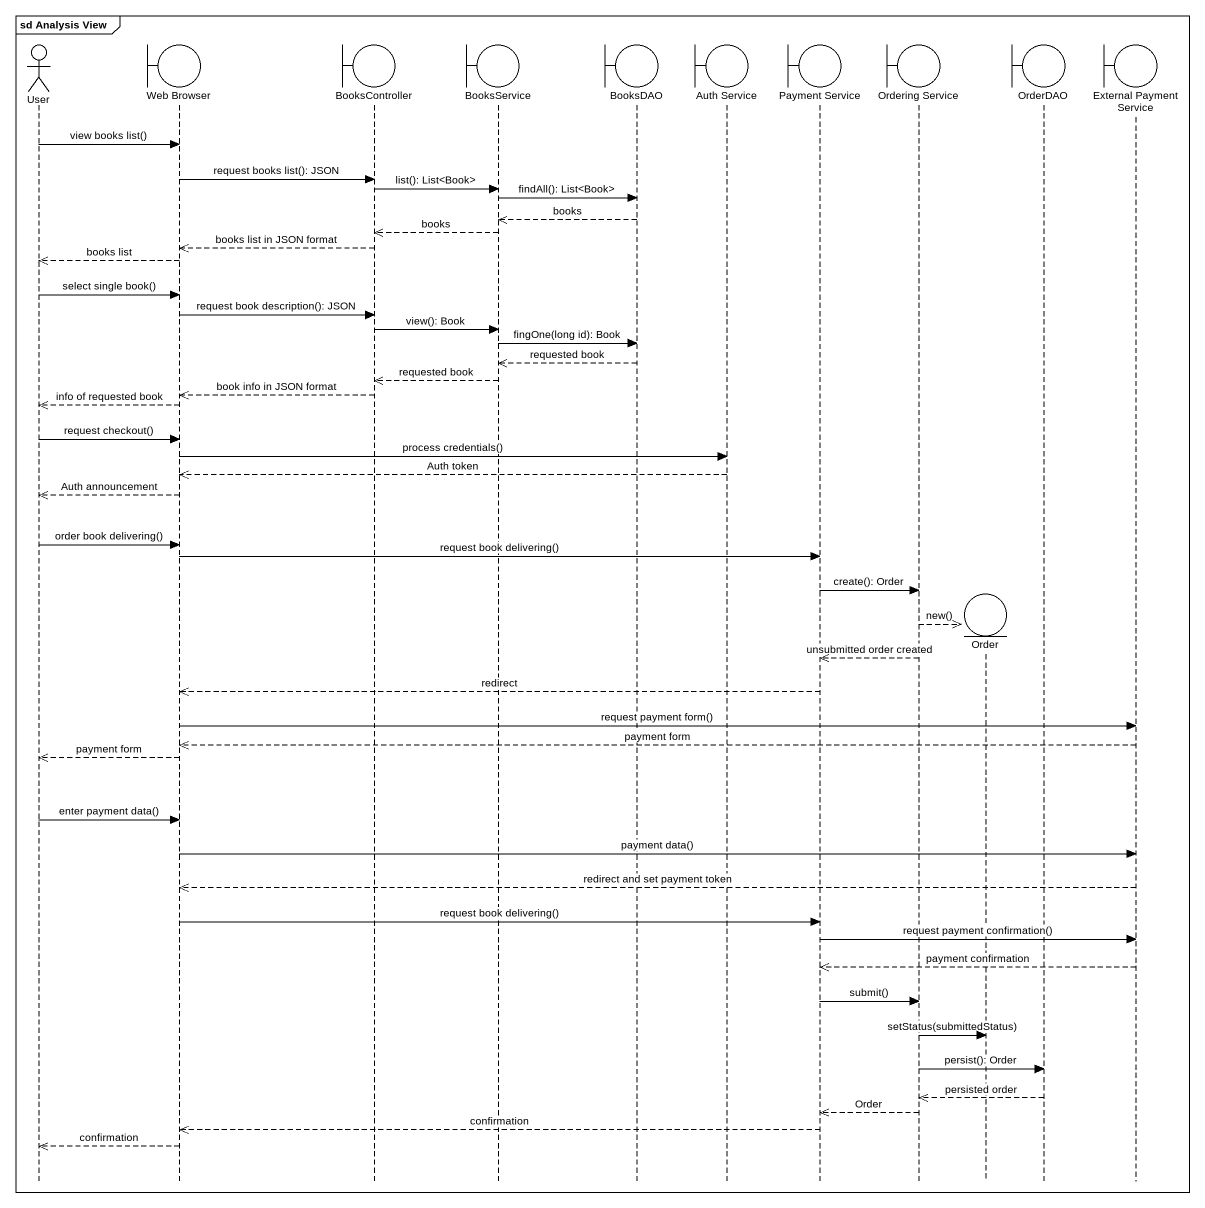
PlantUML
@startuml
mainframe sd Analysis View
hide footbox
actor User
boundary "Web Browser" as Web_Browser
boundary BooksController
boundary BooksService
boundary BooksDAO
boundary "Auth Service" as Auth_Service
boundary "Payment Service" as Payment_Service
boundary "Ordering Service" as Ordering_Service
entity Order
boundary OrderDAO
boundary "External Payment Service" as External_Payment_Service

User -> Web_Browser : view books list()
Web_Browser -> BooksController : request books list(): JSON
BooksController -> BooksService : list(): List<Book>
BooksService -> BooksDAO : findAll(): List<Book>
BooksDAO -->> BooksService : books
BooksService -->> BooksController : books
BooksController -->> Web_Browser : books list in JSON format
Web_Browser -->> User : books list
User -> Web_Browser : select single book()
Web_Browser -> BooksController : request book description(): JSON
BooksController -> BooksService : view(): Book
BooksService -> BooksDAO : fingOne(long id): Book
BooksDAO -->> BooksService : requested book
BooksService -->> BooksController : requested book
BooksController -->> Web_Browser : book info in JSON format
Web_Browser -->> User : info of requested book
User -> Web_Browser : request checkout()
Web_Browser -> Auth_Service : process credentials()
Auth_Service -->> Web_Browser : Auth token
Web_Browser -->> User : Auth announcement
User -> Web_Browser : order book delivering()
Web_Browser -> Payment_Service : request book delivering()
Payment_Service -> Ordering_Service : create(): Order
Ordering_Service -->> Order ** : new()
Ordering_Service -->> Payment_Service : unsubmitted order created
Payment_Service -->> Web_Browser : redirect
Web_Browser -> External_Payment_Service : request payment form()
External_Payment_Service -->> Web_Browser : payment form
Web_Browser -->> User : payment form
User -> Web_Browser : enter payment data()
Web_Browser -> External_Payment_Service : payment data()
External_Payment_Service -->> Web_Browser : redirect and set payment token
Web_Browser -> Payment_Service : request book delivering()
Payment_Service -> External_Payment_Service : request payment confirmation()
External_Payment_Service -->> Payment_Service : payment confirmation
Payment_Service -> Ordering_Service : submit()
Ordering_Service -> Order : setStatus(submittedStatus)
Ordering_Service -> OrderDAO : persist(): Order
OrderDAO -->> Ordering_Service : persisted order
Ordering_Service -->> Payment_Service : Order
Payment_Service -->> Web_Browser : confirmation
Web_Browser -->> User : confirmation
@enduml
